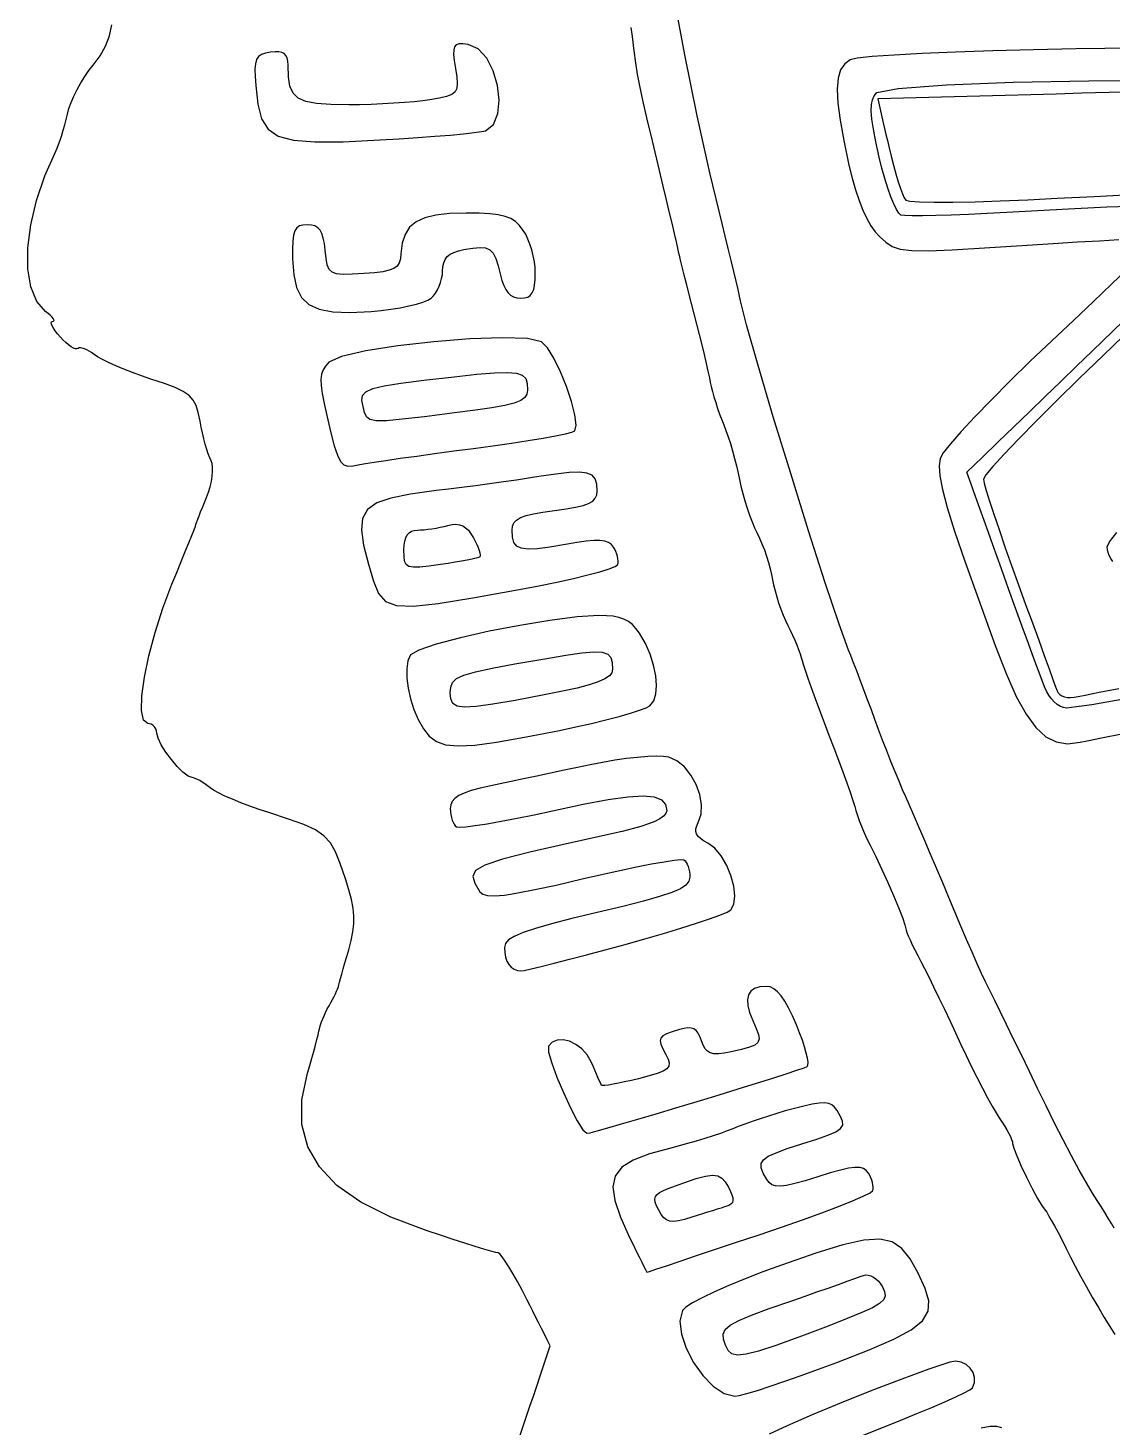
# Model space of a CAD drawing. Extents: x 7 to 348, y 3 to 340.
# Drawn here: x 10 to 49.6, y 94 to 145 of the extents above; entities that cross this region are included whole.
import ezdxf

# ---------------------------------------------------------------- set-up
doc = ezdxf.new("R2010")
doc.units = 0
doc.layers.get('0').update_dxf_attribs({"linetype": 'CONTINUOUS'})

msp = doc.modelspace()

# ---------------------------------------------------------------- linework, layer by layer
at = {"color": 7}
for points in [[(49.638241, 101.245089), (49.543022, 101.417552), (49.430559, 101.60983), (49.303996, 101.816397), (49.166489, 102.031724), (49.021182, 102.250274), (48.847194, 102.524673), (48.627487, 102.900057), (48.370973, 103.359675), (48.086563, 103.886773), (47.783174, 104.464595), (47.469713, 105.076391), (47.155097, 105.705405), (46.848234, 106.334887), (46.54852, 106.957165), (46.254388, 107.565531), (45.973311, 108.144683), (45.712769, 108.679316), (45.480238, 109.154121), (45.283193, 109.553796), (45.129111, 109.863032), (45.025468, 110.066526), (44.930018, 110.260099), (44.799417, 110.540902), (44.639498, 110.895621), (44.456088, 111.310948), (44.255015, 111.773569), (44.042113, 112.270173), (43.823207, 112.787447), (43.604132, 113.312081), (43.382049, 113.845354), (43.154524, 114.387393), (42.927992, 114.923147), (42.708889, 115.437567), (42.503649, 115.915609), (42.318703, 116.342222), (42.160486, 116.702357), (42.035434, 116.98097), (41.919361, 117.242302), (41.786881, 117.55291), (41.642625, 117.901223), (41.491219, 118.275664), (41.337295, 118.664657), (41.185482, 119.056627), (41.040411, 119.439998), (40.906708, 119.803192), (40.776387, 120.160627), (40.641008, 120.527487), (40.504516, 120.893357), (40.370864, 121.247817), (40.244003, 121.580447), (40.12788, 121.880833), (40.026446, 122.138553), (39.943653, 122.343192), (39.59978, 123.282693), (39.092835, 124.798771), (38.48308, 126.696572), (37.830771, 128.78124), (37.196166, 130.857924), (36.639528, 132.73177), (36.221117, 134.207922), (36.001187, 135.091528), (35.966631, 135.256578), (35.912185, 135.498053), (35.84063, 135.804413), (35.754745, 136.164114), (35.65731, 136.565617), (35.551104, 136.997381), (35.438907, 137.447861), (35.323498, 137.905515), (34.87753, 139.761807), (34.420838, 141.843475), (33.968272, 144.069274), (33.534683, 146.357955)], [(27.77465, 93.133799), (28.063576, 94.010494), (28.186639, 94.378264), (28.309702, 94.74603), (28.432765, 95.1138), (28.555828, 95.481566), (28.678891, 95.849336), (28.801954, 96.217102), (28.925017, 96.584872), (29.04808, 96.952638), (28.941606, 97.163723), (28.835132, 97.374809), (28.728658, 97.585894), (28.622184, 97.796979), (28.51571, 98.008065), (28.409236, 98.21915), (28.302762, 98.430235), (28.196289, 98.641321), (28.021178, 98.980704), (27.850078, 99.29764), (27.687284, 99.585162), (27.537096, 99.836311), (27.403812, 100.044137), (27.291729, 100.201671), (27.205145, 100.301958), (27.14836, 100.338038), (27.059998, 100.355902), (26.882916, 100.403973), (26.627756, 100.478954), (26.305163, 100.577551), (25.925781, 100.696466), (25.500253, 100.832398), (25.039222, 100.982049), (24.553333, 101.142114), (23.223633, 101.645206), (22.127597, 102.197622), (21.260397, 102.805738), (20.617207, 103.475923), (20.193198, 104.214549), (19.983543, 105.027992), (19.983416, 105.922626), (20.187987, 106.904818), (20.267946, 107.177225), (20.344033, 107.442494), (20.414477, 107.694019), (20.477507, 107.925201), (20.531349, 108.129434), (20.574233, 108.300122), (20.604385, 108.430658), (20.620034, 108.514444), (20.634066, 108.582658), (20.659582, 108.668563), (20.695136, 108.768693), (20.739281, 108.879569), (20.79057, 108.997722), (20.847556, 109.119678), (20.908791, 109.241965), (20.97283, 109.361111), (21.036701, 109.477375), (21.097456, 109.59141), (21.153682, 109.700314), (21.203965, 109.801203), (21.246892, 109.891172), (21.28105, 109.967339), (21.305025, 110.0268), (21.317403, 110.066667), (21.330329, 110.119318), (21.35587, 110.21542), (21.392502, 110.349513), (21.438704, 110.516128), (21.492951, 110.709809), (21.553721, 110.925088), (21.61949, 111.156504), (21.688736, 111.398595), (21.781532, 111.748054), (21.844981, 112.059418), (21.878372, 112.348247), (21.880997, 112.630091), (21.852131, 112.920509), (21.791065, 113.235049), (21.697088, 113.589268), (21.569484, 113.998722), (21.382866, 114.551389), (21.210599, 114.97967), (21.022138, 115.309831), (20.786935, 115.568149), (20.474444, 115.780891), (20.054119, 115.974334), (19.495414, 116.174749), (18.767781, 116.408406), (18.418533, 116.523163), (18.075135, 116.644917), (17.746361, 116.76995), (17.440983, 116.894545), (17.167774, 117.014989), (16.935508, 117.127565), (16.752956, 117.228561), (16.628892, 117.314258), (16.535006, 117.389066), (16.438945, 117.458857), (16.343418, 117.5221), (16.251133, 117.577272), (16.164797, 117.622842), (16.08712, 117.657282), (16.02081, 117.679069), (15.968575, 117.686661), (15.823563, 117.739513), (15.636855, 117.882354), (15.427093, 118.091622), (15.212919, 118.343745), (15.012975, 118.615155), (14.845904, 118.882284), (14.730348, 119.121569), (14.684948, 119.309439), (14.676496, 119.380305), (14.655919, 119.446415), (14.624573, 119.506325), (14.583817, 119.558587), (14.535009, 119.601756), (14.479507, 119.634381), (14.41867, 119.655011), (14.353854, 119.662208), (14.193591, 119.787012), (14.123952, 120.135469), (14.138204, 120.668632), (14.229614, 121.347569), (14.391449, 122.133332), (14.616977, 122.986989), (14.899464, 123.869594), (15.23218, 124.742208), (15.409057, 125.168742), (15.574008, 125.569255), (15.723427, 125.934789), (15.853708, 126.256401), (15.961246, 126.525133), (16.042434, 126.732038), (16.093666, 126.868166), (16.111336, 126.924562), (16.118917, 126.956498), (16.141218, 127.022516), (16.176663, 127.118578), (16.223676, 127.240657), (16.28068, 127.384708), (16.346099, 127.546704), (16.418355, 127.722607), (16.495872, 127.90838), (16.569754, 128.103201), (16.629768, 128.300805), (16.67527, 128.495995), (16.705615, 128.683574), (16.720161, 128.858343), (16.71827, 129.015101), (16.699282, 129.148654), (16.662562, 129.253804), (16.614767, 129.360335), (16.562969, 129.499727), (16.508816, 129.666069), (16.453959, 129.853447), (16.400046, 130.055953), (16.348727, 130.267673), (16.301651, 130.482698), (16.260466, 130.695113), (16.195965, 131.010996), (16.118456, 131.263514), (16.011498, 131.466731), (15.858645, 131.63471), (15.643456, 131.781513), (15.349485, 131.921205), (14.960291, 132.067853), (14.45943, 132.235516), (14.125239, 132.348709), (13.795862, 132.468722), (13.479766, 132.591889), (13.185421, 132.71456), (12.921292, 132.833076), (12.695849, 132.943778), (12.517559, 133.04301), (12.39489, 133.127118), (12.302322, 133.197552), (12.210305, 133.257603), (12.121256, 133.306357), (12.037595, 133.342908), (11.96174, 133.366332), (11.896109, 133.375758), (11.843122, 133.370227), (11.805197, 133.348863), (11.765921, 133.331591), (11.709065, 133.337828), (11.637317, 133.365824), (11.553368, 133.413853), (11.459908, 133.480175), (11.359626, 133.563058), (11.255213, 133.660769), (11.149359, 133.771572), (11.051306, 133.885305), (10.969253, 133.991406), (10.904322, 134.087557), (10.857635, 134.171433), (10.830313, 134.240713), (10.82348, 134.293071), (10.838258, 134.32619), (10.875768, 134.337733), (10.913613, 134.345127), (10.92935, 134.36635), (10.924033, 134.399892), (10.898718, 134.444269), (10.854459, 134.497998), (10.79231, 134.55959), (10.713328, 134.627558), (10.618567, 134.700414), (10.295979, 135.066778), (10.082689, 135.594364), (9.976869, 136.254786), (9.976691, 137.019657), (10.080325, 137.860588), (10.285943, 138.749193), (10.591716, 139.657088), (10.995815, 140.555884), (11.044373, 140.661455), (11.0976, 140.796033), (11.153765, 140.954091), (11.211135, 141.130105), (11.267979, 141.31855), (11.322565, 141.513899), (11.373161, 141.710624), (11.418036, 141.903202), (11.473458, 142.104852), (11.554284, 142.327585), (11.656661, 142.564048), (11.77674, 142.806891), (11.910668, 143.048767), (12.054593, 143.282326), (12.204666, 143.500218), (12.357033, 143.695093), (12.614504, 144.036542), (12.813811, 144.386512), (12.956722, 144.757168), (13.045003, 145.16069)], [(31.998189, 145.061297), (32.040426, 144.737557), (32.102913, 144.215375), (32.160777, 143.776782), (32.225036, 143.367145), (32.306709, 142.931828), (32.416809, 142.4162), (32.566362, 141.765627), (32.766381, 140.925477), (33.027882, 139.841111), (33.152896, 139.32224), (33.27286, 138.821473), (33.384911, 138.350969), (33.486186, 137.922883), (33.573816, 137.549365), (33.644944, 137.242573), (33.696701, 137.014658), (33.726222, 136.877778), (33.753004, 136.755299), (33.796941, 136.568657), (33.855702, 136.327114), (33.926978, 136.039931), (34.008449, 135.716368), (34.097798, 135.365685), (34.19271, 134.997142), (34.290869, 134.62), (34.389853, 134.237736), (34.487127, 133.854509), (34.580209, 133.480612), (34.666617, 133.126333), (34.743873, 132.801961), (34.809492, 132.517789), (34.860995, 132.284106), (34.895897, 132.111202), (34.92848, 131.95782), (34.973333, 131.780094), (35.028443, 131.584387), (35.091788, 131.377066), (35.161361, 131.164497), (35.23514, 130.95305), (35.311111, 130.749088), (35.387263, 130.55898), (35.465142, 130.359793), (35.546064, 130.129813), (35.627671, 129.87723), (35.707597, 129.610239), (35.783478, 129.337026), (35.852955, 129.065785), (35.913667, 128.804704), (35.963248, 128.561976), (36.014155, 128.32014), (36.078668, 128.061613), (36.154154, 127.79441), (36.237988, 127.526542), (36.32754, 127.26602), (36.420182, 127.020856), (36.513282, 126.799063), (36.604214, 126.608651), (36.693653, 126.423414), (36.782474, 126.21645), (36.868348, 125.99473), (36.948945, 125.765227), (37.021942, 125.534914), (37.085005, 125.310762), (37.135805, 125.099744), (37.172014, 124.908829), (37.207935, 124.71847), (37.257914, 124.509045), (37.319675, 124.287407), (37.390948, 124.060424), (37.469462, 123.834954), (37.552949, 123.617855), (37.639131, 123.415989), (37.725742, 123.23622), (37.811713, 123.064597), (37.896061, 122.886092), (37.976643, 122.705927), (38.051317, 122.529321), (38.117941, 122.3615), (38.174371, 122.207683), (38.218468, 122.073094), (38.248085, 121.962957), (38.28706, 121.823206), (38.357974, 121.603753), (38.456802, 121.315765), (38.579527, 120.970418), (38.722119, 120.578883), (38.880562, 120.152335), (39.050826, 119.701945), (39.228889, 119.238889), (39.407061, 118.775282), (39.577634, 118.323315), (39.736553, 117.894272), (39.879784, 117.499438), (40.003276, 117.150094), (40.102988, 116.857526), (40.174875, 116.633015), (40.214894, 116.487846), (40.245281, 116.372905), (40.289559, 116.235031), (40.345622, 116.079431), (40.411366, 115.911314), (40.484676, 115.735887), (40.563447, 115.558361), (40.645568, 115.383945), (40.728934, 115.217846), (40.937327, 114.802706), (41.157649, 114.339424), (41.377469, 113.857024), (41.584347, 113.384522), (41.765844, 112.950935), (41.90952, 112.585283), (42.002941, 112.316582), (42.033667, 112.173848), (42.043065, 112.122864), (42.073903, 112.033849), (42.123924, 111.911714), (42.19087, 111.761372), (42.272495, 111.587734), (42.366542, 111.395716), (42.470759, 111.190224), (42.582894, 110.976176), (42.713724, 110.724806), (42.871525, 110.412355), (43.050285, 110.051235), (43.243997, 109.653857), (43.446649, 109.232632), (43.652234, 108.799971), (43.85474, 108.36829), (44.048155, 107.95), (44.240219, 107.538751), (44.438849, 107.127257), (44.638307, 106.72651), (44.832854, 106.347508), (45.016753, 106.001247), (45.184266, 105.698727), (45.329653, 105.450942), (45.447176, 105.268889), (45.546137, 105.122458), (45.638325, 104.976769), (45.72173, 104.835658), (45.794346, 104.702963), (45.854163, 104.582524), (45.899174, 104.478176), (45.927368, 104.39376), (45.936738, 104.333113), (45.977336, 104.166424), (46.088681, 103.878781), (46.250984, 103.510704), (46.444442, 103.10272), (46.649265, 102.695355), (46.845655, 102.329132), (47.013817, 102.044582), (47.133956, 101.882222), (47.178663, 101.822196), (47.250892, 101.704953), (47.346878, 101.537437), (47.462858, 101.326597), (47.59507, 101.079376), (47.739749, 100.802722), (47.893131, 100.503578), (48.051458, 100.188889), (48.224096, 99.851159), (48.418496, 99.485978), (48.628023, 99.104924), (48.846037, 98.719569), (49.0659, 98.34149), (49.280967, 97.982264), (49.484605, 97.653464), (49.670171, 97.366667)], [(26.681332, 141.295622), (26.972457, 141.530183), (27.135558, 141.921388), (27.18178, 142.413649), (27.122272, 142.951364), (26.96818, 143.478941), (26.730652, 143.940787), (26.420834, 144.281305), (26.049875, 144.444901), (25.863616, 144.465757), (25.721677, 144.463781), (25.620224, 144.431899), (25.555426, 144.362788), (25.523449, 144.249219), (25.520463, 144.083953), (25.542632, 143.859758), (25.586126, 143.569399), (25.632998, 143.25885), (25.653117, 143.020638), (25.63652, 142.842542), (25.573241, 142.712336), (25.453317, 142.617797), (25.266783, 142.546699), (25.003676, 142.48682), (24.654029, 142.425936), (24.397113, 142.38975), (24.083462, 142.355869), (23.72523, 142.325045), (23.334571, 142.298036), (22.923639, 142.275571), (22.504589, 142.258412), (22.089575, 142.247321), (21.69075, 142.243031), (21.031976, 142.251639), (20.516287, 142.287315), (20.126654, 142.361203), (19.846049, 142.484441), (19.657443, 142.668176), (19.543807, 142.923545), (19.488114, 143.26169), (19.473333, 143.693823), (19.465564, 143.837508), (19.441025, 143.954221), (19.39787, 144.045328), (19.334258, 144.112194), (19.248342, 144.15619), (19.138279, 144.178683), (19.002225, 144.180941), (18.838334, 144.164544), (18.652003, 144.130037), (18.507488, 144.079787), (18.400792, 144.004823), (18.327913, 143.896182), (18.284853, 143.744894), (18.267612, 143.54199), (18.272189, 143.278504), (18.294584, 142.945471), (18.372579, 142.26082), (18.509032, 141.736445), (18.744537, 141.354576), (19.119686, 141.097449), (19.675073, 140.947298), (20.451291, 140.886352), (21.488931, 140.896851), (22.828589, 140.96102), (23.538208, 141.003539), (24.214282, 141.048599), (24.841008, 141.094833), (25.402583, 141.140866), (25.883205, 141.185324), (26.267073, 141.226839), (26.538383, 141.264036), (26.681332, 141.295622)], [(50.345348, 144.314816), (48.259994, 144.282755), (46.69087, 144.25039), (45.20753, 144.210001), (43.843829, 144.163206), (42.633629, 144.111616), (41.610788, 144.056842), (40.809161, 144.000499), (40.262612, 143.944202), (40.004994, 143.889558), (39.801975, 143.737403), (39.655609, 143.515072), (39.565755, 143.210695), (39.532269, 142.812409), (39.555016, 142.308337), (39.633847, 141.686619), (39.768625, 140.935383), (39.959207, 140.042762), (40.074048, 139.571123), (40.196355, 139.139922), (40.325889, 138.749704), (40.462423, 138.401007), (40.60573, 138.09437), (40.75557, 137.830337), (40.911721, 137.609447), (41.073948, 137.43224), (41.303225, 137.227158), (41.535155, 137.07673), (41.831872, 136.97736), (42.255508, 136.925454), (42.868198, 136.91741), (43.732075, 136.949654), (44.909272, 137.018578), (46.461923, 137.120596), (47.411318, 137.182431), (48.29891, 137.237473), (49.10514, 137.284706), (49.810444, 137.32311)], [(50.661395, 138.544416), (49.375466, 138.505791), (47.74147, 138.428301), (45.720006, 138.31296), (45.004502, 138.272766), (44.323762, 138.239904), (43.69363, 138.214758), (43.129954, 138.197711), (42.648578, 138.189188), (42.265349, 138.18947), (41.996112, 138.199094), (41.856711, 138.21837), (41.780034, 138.282762), (41.690567, 138.421683), (41.591552, 138.626458), (41.486226, 138.888405), (41.37783, 139.19885), (41.26961, 139.549107), (41.164798, 139.930505), (41.066641, 140.334359), (40.943519, 140.894108), (40.853385, 141.35275), (40.795767, 141.723008), (40.770198, 142.0176), (40.776181, 142.24924), (40.813265, 142.43065), (40.880973, 142.574546), (40.978828, 142.693644), (41.752805, 142.844221), (43.523758, 142.969412), (45.95821, 143.064391), (48.722684, 143.124326), (51.4837, 143.144392)], [(49.960047, 142.701131), (48.461247, 142.662221), (47.530241, 142.63637), (46.599238, 142.610518), (45.668232, 142.584667), (44.737229, 142.558815), (43.806223, 142.532964), (42.87522, 142.507112), (41.944214, 142.48126), (41.013211, 142.455409), (41.062845, 142.239094), (41.112482, 142.022779), (41.162117, 141.806464), (41.211754, 141.590149), (41.261388, 141.373832), (41.311026, 141.157517), (41.36066, 140.941202), (41.410297, 140.724887), (41.49467, 140.37255), (41.582292, 140.034738), (41.670608, 139.719499), (41.757058, 139.434878), (41.839092, 139.188921), (41.914154, 138.989669), (41.979692, 138.845169), (42.033148, 138.763465), (42.186739, 138.723181), (42.539265, 138.697386), (43.068051, 138.685815), (43.750413, 138.688072), (44.563682, 138.704074), (45.485174, 138.733457), (46.492216, 138.775937), (47.562127, 138.831238), (48.907511, 138.902671), (50.045826, 138.953215)], [(24.69719, 135.186722), (24.781677, 135.269865), (24.860496, 135.372605), (24.931922, 135.490895), (24.99423, 135.620687), (25.045695, 135.757928), (25.084591, 135.898574), (25.109195, 136.038573), (25.11778, 136.173879), (25.127579, 136.338592), (25.158289, 136.48031), (25.211886, 136.601042), (25.290345, 136.702792), (25.39564, 136.78756), (25.529745, 136.857353), (25.694635, 136.914176), (25.892284, 136.960031), (26.223434, 137.016211), (26.485756, 137.03845), (26.690337, 137.019033), (26.848263, 136.950272), (26.970622, 136.824474), (27.068499, 136.633941), (27.152983, 136.370977), (27.235158, 136.027888), (27.287671, 135.825312), (27.35012, 135.651692), (27.423022, 135.506426), (27.506894, 135.388917), (27.602253, 135.298567), (27.709617, 135.234773), (27.829503, 135.196938), (27.962427, 135.184464), (28.107536, 135.194511), (28.226117, 135.22717), (28.320382, 135.286214), (28.392546, 135.375424), (28.444822, 135.498578), (28.479423, 135.659447), (28.498558, 135.861809), (28.504456, 136.109445), (28.495481, 136.308056), (28.469771, 136.518091), (28.429139, 136.733184), (28.375382, 136.946967), (28.310296, 137.153071), (28.235685, 137.345135), (28.153353, 137.516788), (28.0651, 137.661667), (27.926358, 137.839642), (27.778069, 137.981586), (27.607647, 138.091291), (27.402504, 138.172543), (27.150054, 138.229142), (26.83771, 138.264875), (26.452884, 138.283529), (25.98299, 138.288892), (25.376003, 138.271591), (24.873561, 138.21631), (24.467502, 138.117958), (24.149666, 137.971451), (23.911891, 137.771703), (23.746017, 137.513622), (23.643882, 137.192131), (23.597326, 136.802137), (23.578137, 136.618116), (23.534904, 136.47107), (23.458223, 136.356028), (23.338689, 136.268023), (23.1669, 136.202081), (22.933453, 136.153243), (22.628943, 136.116528), (22.243968, 136.086977), (21.811123, 136.061267), (21.483686, 136.053844), (21.245589, 136.07439), (21.080765, 136.132508), (20.973147, 136.237856), (20.906668, 136.400069), (20.86526, 136.628793), (20.832857, 136.933666), (20.802799, 137.178683), (20.762544, 137.380464), (20.709807, 137.542264), (20.642301, 137.667342), (20.557741, 137.758957), (20.453842, 137.820363), (20.328317, 137.854817), (20.178889, 137.865556), (20.016141, 137.855791), (19.887862, 137.820979), (19.79048, 137.752856), (19.720421, 137.643153), (19.674114, 137.483607), (19.647985, 137.265949), (19.638463, 136.981915), (19.641974, 136.623236), (19.682908, 136.040365), (19.786508, 135.574267), (19.966808, 135.215557), (20.237841, 134.95484), (20.61364, 134.782727), (21.10824, 134.689827), (21.735672, 134.666742), (22.509971, 134.704099), (22.873434, 134.738054), (23.229109, 134.7835), (23.568022, 134.838463), (23.881204, 134.900961), (24.159683, 134.969016), (24.394488, 135.040644), (24.576648, 135.113872), (24.69719, 135.186722)], [(50.116472, 136.243077), (49.543098, 135.691344), (48.883522, 135.062076), (48.153588, 134.370595), (47.369137, 133.632222), (46.580275, 132.882423), (45.837701, 132.158184), (45.158138, 131.477128), (44.55832, 130.856874), (44.054968, 130.315044), (43.66481, 129.869257), (43.404576, 129.537133), (43.290987, 129.336292), (43.252873, 129.062006), (43.275422, 128.697104), (43.369648, 128.204124), (43.54659, 127.545612), (43.81728, 126.684103), (44.192752, 125.582144), (44.684033, 124.202275), (45.302159, 122.507034), (45.698382, 121.48463), (46.069984, 120.653401), (46.428014, 120.000765), (46.783512, 119.514135), (47.147528, 119.180926), (47.531102, 118.988552), (47.945286, 118.924428), (48.40112, 118.975971), (48.658162, 119.029963), (49.175664, 119.13671), (49.922444, 119.289847)], [(47.095619, 121.002778), (47.008847, 121.230684), (46.878102, 121.58249), (46.70981, 122.040543), (46.510389, 122.58719), (46.286265, 123.20478), (46.043858, 123.875656), (45.78959, 124.582171), (45.529884, 125.306667), (45.372136, 125.747639), (45.214388, 126.188611), (45.056637, 126.629583), (44.898889, 127.070556), (44.74114, 127.511528), (44.58339, 127.9525), (44.425641, 128.393472), (44.267893, 128.834444), (44.840045, 129.386494), (45.4122, 129.93854), (45.984352, 130.490589), (46.556507, 131.042639), (47.128659, 131.594688), (47.700813, 132.146737), (48.272968, 132.698784), (48.84512, 133.250833), (49.982874, 134.35698)], [(50.717873, 134.514201), (49.247786, 133.099223), (48.369053, 132.254721), (47.549271, 131.452973), (46.806383, 130.712518), (46.158333, 130.0519), (45.623062, 129.489663), (45.218514, 129.044342), (44.962626, 128.734484), (44.873342, 128.578627), (44.899419, 128.436285), (44.974185, 128.165166), (45.092394, 127.78109), (45.248796, 127.299884), (45.43815, 126.737372), (45.655219, 126.109383), (45.894752, 125.431739), (46.151512, 124.720265), (46.41086, 124.008642), (46.657808, 123.330569), (46.886594, 122.701899), (47.091456, 122.138491), (47.266631, 121.656196), (47.406362, 121.270872), (47.504881, 120.998372), (47.556426, 120.854557), (47.595426, 120.780384), (47.654566, 120.718814), (47.731914, 120.670379), (47.825544, 120.635607), (47.933531, 120.615033), (48.053947, 120.609162), (48.184864, 120.61856), (48.324355, 120.643735), (48.58775, 120.699251), (49.093653, 120.800551), (49.812389, 120.941877)], [(26.246667, 129.703325), (26.958915, 129.798849), (27.630325, 129.895213), (28.245706, 129.989797), (28.789864, 130.079967), (29.247609, 130.163099), (29.603754, 130.236561), (29.843101, 130.29773), (29.950461, 130.343978), (30.001362, 130.555915), (29.953672, 130.93207), (29.827728, 131.418053), (29.64386, 131.959494), (29.422403, 132.50201), (29.183691, 132.991219), (28.948061, 133.372747), (28.735844, 133.592212), (28.22103, 133.709929), (27.301069, 133.740946), (26.113303, 133.698457), (24.795076, 133.595663), (23.483733, 133.445761), (22.316618, 133.261949), (21.431073, 133.057429), (20.964444, 132.845395), (20.842133, 132.708805), (20.753063, 132.568442), (20.69671, 132.411081), (20.672546, 132.223504), (20.680044, 131.992491), (20.71868, 131.704819), (20.787927, 131.347272), (20.887258, 130.906627), (21.038714, 130.270707), (21.163555, 129.791827), (21.275129, 129.450225), (21.386784, 129.226149), (21.511869, 129.099841), (21.663732, 129.05155), (21.855721, 129.061512), (22.101185, 129.109978), (22.297271, 129.146721), (22.619391, 129.199025), (23.050543, 129.264455), (23.573723, 129.340579), (24.171928, 129.424961), (24.828156, 129.515167), (25.525403, 129.608766), (26.246667, 129.703325)], [(22.213474, 131.23451), (22.170635, 131.454508), (22.192956, 131.628885), (22.313397, 131.768379), (22.564923, 131.883726), (22.980494, 131.985662), (23.593075, 132.084922), (24.435627, 132.192243), (25.541112, 132.318362), (26.370032, 132.406847), (27.008761, 132.461491), (27.481855, 132.477804), (27.813868, 132.451246), (28.029356, 132.377332), (28.152875, 132.251554), (28.208978, 132.069403), (28.222223, 131.826375), (28.199786, 131.680489), (28.121506, 131.556893), (27.970926, 131.450461), (27.731592, 131.356066), (27.387047, 131.268586), (26.920837, 131.182892), (26.316507, 131.093862), (25.5576, 130.996365), (24.454595, 130.860521), (23.63947, 130.765431), (23.06614, 130.714377), (22.688522, 130.710652), (22.460531, 130.757518), (22.336082, 130.858266), (22.269092, 131.016177), (22.213474, 131.23451)], [(27.920567, 124.558958), (28.627062, 124.691244), (29.28953, 124.825308), (29.893229, 124.957453), (30.423423, 125.083982), (30.865366, 125.201203), (31.204323, 125.305414), (31.425552, 125.392922), (31.514313, 125.460035), (31.526647, 125.521878), (31.528904, 125.594296), (31.521567, 125.674645), (31.505311, 125.760288), (31.480757, 125.848593), (31.44853, 125.936917), (31.409248, 126.022625), (31.363531, 126.103078), (31.283752, 126.199877), (31.178263, 126.271683), (31.039929, 126.318888), (30.86161, 126.341889), (30.636173, 126.341042), (30.356483, 126.316799), (30.015397, 126.269521), (29.605788, 126.199604), (29.033543, 126.101797), (28.583563, 126.042824), (28.241681, 126.026426), (27.993731, 126.056353), (27.825543, 126.136341), (27.72295, 126.270134), (27.671784, 126.461475), (27.657778, 126.714126), (27.672851, 126.861477), (27.723317, 126.985175), (27.817043, 127.088883), (27.961899, 127.176259), (28.165754, 127.250952), (28.436477, 127.316628), (28.781937, 127.376939), (29.21, 127.435545), (29.633828, 127.493703), (29.977298, 127.553858), (30.24776, 127.619365), (30.452565, 127.693587), (30.599067, 127.779876), (30.694608, 127.881594), (30.746545, 128.002101), (30.762208, 128.144753), (30.74663, 128.396805), (30.689748, 128.588169), (30.576359, 128.722614), (30.391247, 128.803902), (30.119205, 128.835802), (29.74502, 128.822086), (29.253482, 128.766505), (28.629382, 128.672833), (28.250191, 128.613862), (27.814705, 128.549233), (27.338298, 128.481046), (26.836347, 128.411407), (26.324227, 128.342415), (25.817315, 128.276172), (25.330985, 128.21478), (24.880614, 128.160343), (23.948486, 128.035233), (23.233345, 127.892212), (22.715836, 127.710226), (22.376606, 127.468229), (22.196301, 127.145169), (22.155567, 126.719999), (22.235052, 126.171666), (22.4154, 125.479124), (22.597348, 124.86055), (22.780291, 124.409858), (23.036045, 124.11504), (23.436427, 123.964096), (24.053252, 123.945018), (24.958337, 124.045805), (26.223499, 124.254455), (27.920567, 124.558958)], [(23.706667, 125.99493), (23.713908, 126.169259), (23.735908, 126.318541), (23.773071, 126.443365), (23.825804, 126.544338), (23.894512, 126.622051), (23.979602, 126.677107), (24.081481, 126.710101), (24.200554, 126.721616), (24.312233, 126.725765), (24.44052, 126.736094), (24.580885, 126.751898), (24.728796, 126.772501), (24.879722, 126.797223), (25.029131, 126.825389), (25.172494, 126.856307), (25.305279, 126.889296), (25.46289, 126.922239), (25.605246, 126.931468), (25.734245, 126.916087), (25.851787, 126.875167), (25.95977, 126.807804), (26.060095, 126.713084), (26.154661, 126.590098), (26.245366, 126.437932), (26.3096, 126.312701), (26.365838, 126.192684), (26.413113, 126.080737), (26.450459, 125.97971), (26.476906, 125.892464), (26.491488, 125.821852), (26.493238, 125.770725), (26.481193, 125.741941), (26.435066, 125.721734), (26.339141, 125.695205), (26.1993, 125.663494), (26.021426, 125.62772), (25.811398, 125.58901), (25.5751, 125.5485), (25.318412, 125.507313), (25.047216, 125.466579), (24.616092, 125.406294), (24.288906, 125.370816), (24.051339, 125.365792), (23.889073, 125.396854), (23.787791, 125.46965), (23.733173, 125.589823), (23.710903, 125.763014), (23.706667, 125.99493)], [(49.589478, 125.569548), (49.522233, 125.68117), (49.466689, 125.794838), (49.424711, 125.907137), (49.398154, 126.014652), (49.388897, 126.113966), (49.478669, 126.295497), (49.735963, 126.638645)], [(29.38237, 119.409913), (29.979058, 119.535572), (30.550595, 119.664917), (31.083408, 119.794251), (31.563922, 119.919874), (31.978566, 120.038089), (32.313767, 120.145203), (32.555953, 120.237512), (32.69155, 120.311325), (32.828597, 120.489054), (32.908215, 120.741003), (32.932627, 121.052034), (32.904024, 121.407007), (32.824632, 121.79079), (32.696664, 122.188238), (32.522329, 122.584216), (32.303844, 122.963582), (32.180589, 123.132319), (32.049026, 123.271616), (31.904531, 123.383463), (31.742482, 123.46986), (31.558255, 123.532793), (31.347229, 123.574262), (31.104778, 123.596248), (30.826284, 123.600763), (30.030626, 123.549616), (29.038378, 123.424532), (27.93866, 123.244127), (26.820591, 123.027017), (25.773293, 122.791815), (24.885887, 122.557142), (24.247493, 122.341609), (23.947231, 122.163834), (23.852317, 121.943636), (23.807251, 121.657381), (23.80917, 121.32137), (23.855186, 120.951896), (23.942434, 120.565257), (24.068043, 120.177746), (24.229139, 119.805659), (24.422852, 119.465296), (24.634126, 119.197447), (24.891094, 119.004941), (25.22929, 118.887384), (25.684249, 118.844376), (26.291504, 118.875519), (27.086589, 118.980421), (28.10504, 119.158679), (29.38237, 119.409913)], [(25.4, 120.785735), (25.41342, 120.993541), (25.476833, 121.16133), (25.624966, 121.301589), (25.892543, 121.426803), (26.314292, 121.549462), (26.924938, 121.68205), (27.759208, 121.837058), (28.851828, 122.026968), (29.616255, 122.154055), (30.205507, 122.238166), (30.642158, 122.275823), (30.94879, 122.263546), (31.147977, 122.197853), (31.262302, 122.075262), (31.314338, 121.892291), (31.326671, 121.645466), (31.298618, 121.517481), (31.208208, 121.399517), (31.046097, 121.288048), (30.80294, 121.17955), (30.46939, 121.070494), (30.036097, 120.957357), (29.493711, 120.836608), (28.832888, 120.704723), (27.771451, 120.504895), (26.953583, 120.363573), (26.347831, 120.281491), (25.922744, 120.259393), (25.64687, 120.298029), (25.488758, 120.398136), (25.416955, 120.560457), (25.4, 120.785735)], [(50.606994, 120.659203), (48.822088, 120.344881), (47.903263, 120.226503), (47.793018, 120.241658), (47.680019, 120.285406), (47.566967, 120.35514), (47.45657, 120.448259), (47.351532, 120.562167), (47.254564, 120.694261), (47.168364, 120.841942), (47.095619, 121.002778)], [(31.781942, 111.600375), (32.505311, 111.80097), (33.191537, 111.999494), (33.824788, 112.190787), (34.389229, 112.369693), (34.869027, 112.531048), (35.24835, 112.669698), (35.511365, 112.780482), (35.642237, 112.858237), (35.760017, 113.073499), (35.793784, 113.373289), (35.753703, 113.728139), (35.649936, 114.108574), (35.492645, 114.485129), (35.291993, 114.828331), (35.058144, 115.108716), (34.801262, 115.296806), (34.652483, 115.378357), (34.535485, 115.459739), (34.449439, 115.542746), (34.393511, 115.629165), (34.366869, 115.720797), (34.368562, 115.819434), (34.398001, 115.926867), (34.454231, 116.044893), (34.558594, 116.347548), (34.573805, 116.695375), (34.510308, 117.065208), (34.378542, 117.433892), (34.188939, 117.778268), (33.951943, 118.075171), (33.677987, 118.301445), (33.377511, 118.433929), (33.190036, 118.460655), (32.930321, 118.46757), (32.610115, 118.455801), (32.241165, 118.426512), (31.835223, 118.380829), (31.404038, 118.319883), (30.959357, 118.244818), (30.512933, 118.156767), (30.050856, 118.058678), (29.561322, 117.954846), (29.05922, 117.84842), (28.55945, 117.742558), (28.0769, 117.64041), (27.62647, 117.545138), (27.223051, 117.459887), (26.88154, 117.387819), (26.489499, 117.299235), (26.167518, 117.212268), (25.910116, 117.123822), (25.711808, 117.030802), (25.567112, 116.930111), (25.470547, 116.81865), (25.416628, 116.693323), (25.399872, 116.551038), (25.404444, 116.442874), (25.417545, 116.336501), (25.438257, 116.234645), (25.465661, 116.140021), (25.498838, 116.055349), (25.536871, 115.983348), (25.57884, 115.926735), (25.623827, 115.888228), (25.735746, 115.875246), (25.969544, 115.891756), (26.310853, 115.935373), (26.745302, 116.003677), (27.258524, 116.094262), (27.836148, 116.204718), (28.463807, 116.332635), (29.127131, 116.475606), (30.24722, 116.713488), (31.161716, 116.883262), (31.887955, 116.984904), (32.443278, 117.018395), (32.845016, 116.983716), (33.110508, 116.880843), (33.257089, 116.709752), (33.302097, 116.470427), (33.27396, 116.378132), (33.191105, 116.28343), (33.055943, 116.187415), (32.870868, 116.091188), (32.638274, 115.995845), (32.360559, 115.902489), (32.040113, 115.812214), (31.679331, 115.726123), (29.748389, 115.299764), (28.309934, 114.970044), (27.300788, 114.710094), (26.657779, 114.493054), (26.317733, 114.292055), (26.217478, 114.080239), (26.293838, 113.830741), (26.483641, 113.516692), (26.582389, 113.428585), (26.754199, 113.37844), (27.015019, 113.36828), (27.3808, 113.400098), (27.867489, 113.475914), (28.491038, 113.597746), (29.267392, 113.767608), (30.212504, 113.987512), (30.920114, 114.15165), (31.588848, 114.299461), (32.203457, 114.428089), (32.748691, 114.534685), (33.209297, 114.616388), (33.570028, 114.670346), (33.815629, 114.693714), (33.930849, 114.683611), (33.974625, 114.646349), (34.015465, 114.59186), (34.052476, 114.522747), (34.084759, 114.441613), (34.111429, 114.35106), (34.13158, 114.25369), (34.144336, 114.15211), (34.148795, 114.048921), (34.116311, 113.903043), (34.007182, 113.766129), (33.803894, 113.631506), (33.488937, 113.492506), (33.044795, 113.342465), (32.453955, 113.174709), (31.698903, 112.982575), (30.762129, 112.759391), (29.842962, 112.540136), (29.096176, 112.349664), (28.506414, 112.182216), (28.058319, 112.032031), (27.736533, 111.893342), (27.5257, 111.760392), (27.410462, 111.627412), (27.375556, 111.488632), (27.386542, 111.302772), (27.418629, 111.135685), (27.47051, 110.989226), (27.540876, 110.865243), (27.62842, 110.765587), (27.731835, 110.692113), (27.849814, 110.64667), (27.981049, 110.63112), (28.099989, 110.650903), (28.35187, 110.707602), (28.721107, 110.797238), (29.192105, 110.915839), (29.749276, 111.059431), (30.377035, 111.224037), (31.059787, 111.405678), (31.781942, 111.600375)], [(34.41398, 105.866339), (35.186724, 106.10206), (35.91527, 106.326449), (36.583123, 106.53428), (37.173795, 106.720315), (37.670794, 106.879328), (38.057627, 107.006085), (38.317799, 107.095352), (38.434826, 107.141899), (38.461806, 107.193419), (38.464064, 107.296941), (38.442954, 107.446231), (38.400177, 107.635057), (38.337346, 107.857191), (38.256063, 108.106399), (38.157929, 108.376452), (38.044546, 108.661118), (37.898095, 108.994877), (37.755235, 109.282413), (37.615546, 109.524258), (37.478617, 109.720939), (37.34404, 109.872992), (37.211395, 109.980942), (37.080275, 110.045325), (36.950263, 110.066661), (36.705664, 110.047526), (36.513318, 109.989885), (36.373094, 109.893405), (36.284854, 109.757749), (36.248467, 109.582579), (36.263792, 109.36756), (36.330701, 109.112352), (36.449051, 108.81662), (36.574513, 108.532651), (36.652962, 108.313883), (36.675822, 108.148052), (36.634465, 108.022895), (36.520312, 107.926144), (36.324769, 107.845535), (36.039239, 107.768802), (35.655126, 107.683684), (35.399845, 107.634428), (35.192067, 107.608717), (35.025203, 107.608982), (34.892666, 107.637682), (34.787868, 107.69727), (34.70422, 107.790194), (34.635138, 107.918908), (34.574031, 108.085859), (34.517508, 108.239337), (34.454033, 108.360664), (34.380859, 108.451224), (34.295247, 108.51241), (34.194445, 108.545607), (34.075714, 108.552211), (33.936311, 108.533613), (33.773488, 108.491192), (33.499597, 108.404987), (33.29708, 108.330938), (33.160431, 108.259053), (33.084141, 108.179348), (33.062692, 108.081834), (33.090604, 107.956528), (33.162353, 107.793437), (33.272434, 107.582581), (33.354566, 107.412595), (33.394026, 107.274196), (33.382568, 107.160094), (33.311959, 107.063001), (33.173958, 106.975636), (32.960321, 106.89071), (32.662811, 106.800938), (32.273189, 106.699036), (32.01158, 106.635115), (31.765565, 106.57877), (31.540664, 106.530995), (31.342406, 106.492791), (31.176313, 106.465161), (31.04791, 106.449103), (30.962721, 106.445603), (30.926272, 106.45565), (30.909508, 106.488216), (30.88071, 106.549221), (30.841456, 106.635135), (30.793317, 106.742439), (30.737864, 106.867604), (30.676667, 107.007107), (30.611298, 107.157421), (30.543328, 107.315025), (30.398187, 107.569528), (30.207847, 107.782693), (29.987799, 107.948913), (29.753537, 108.062576), (29.520557, 108.118072), (29.304355, 108.109803), (29.120425, 108.032138), (28.984262, 107.879478), (28.990499, 107.665935), (29.102459, 107.27007), (29.291435, 106.756852), (29.528728, 106.191253), (29.785626, 105.638247), (30.033428, 105.162802), (30.243436, 104.829887), (30.38694, 104.704478), (30.505236, 104.728185), (30.766594, 104.79615), (31.1545, 104.903603), (31.652436, 105.045778), (32.24388, 105.217905), (32.912321, 105.415224), (33.641236, 105.632964), (34.41398, 105.866339)], [(36.67429, 101.001108), (37.495043, 101.279108), (38.263912, 101.54854), (38.963843, 101.802779), (39.577778, 102.035215), (40.088665, 102.239225), (40.479449, 102.408194), (40.733071, 102.535505), (40.832481, 102.614538), (40.84377, 102.673593), (40.844899, 102.743641), (40.836376, 102.822081), (40.818935, 102.906308), (40.793252, 102.993726), (40.759947, 103.081726), (40.719685, 103.167708), (40.673124, 103.249067), (40.591286, 103.350503), (40.487383, 103.419814), (40.351134, 103.456283), (40.172259, 103.459218), (39.940473, 103.427877), (39.645491, 103.361563), (39.277033, 103.259565), (38.824817, 103.121169), (38.353833, 102.976367), (37.976903, 102.870835), (37.680931, 102.803895), (37.452819, 102.774871), (37.279473, 102.783084), (37.147794, 102.827847), (37.044681, 102.908489), (36.957042, 103.024328), (36.822236, 103.25485), (36.748949, 103.442688), (36.748666, 103.599358), (36.832707, 103.736377), (37.012553, 103.865257), (37.299638, 103.99752), (37.705386, 104.144676), (38.24123, 104.318246), (38.784347, 104.49249), (39.191856, 104.635661), (39.476847, 104.760279), (39.652406, 104.878863), (39.731623, 105.003927), (39.727587, 105.147988), (39.653391, 105.323564), (39.522118, 105.543175), (39.435746, 105.660023), (39.337844, 105.744747), (39.217823, 105.797717), (39.065098, 105.819307), (38.869089, 105.809881), (38.61921, 105.769791), (38.304876, 105.699419), (37.915503, 105.599134), (37.628014, 105.519443), (37.325941, 105.430625), (37.018316, 105.33566), (36.71417, 105.237528), (36.422542, 105.139205), (36.152458, 105.04367), (35.912958, 104.953903), (35.713072, 104.872883), (35.512039, 104.79228), (35.269255, 104.703713), (34.993981, 104.610075), (34.69548, 104.514258), (34.383018, 104.419157), (34.065856, 104.327672), (33.753261, 104.242692), (33.454495, 104.167116), (32.674114, 103.954143), (32.081828, 103.726471), (31.668164, 103.46357), (31.423644, 103.14491), (31.338791, 102.749957), (31.404128, 102.258182), (31.610179, 101.64905), (31.947468, 100.902033), (32.072442, 100.645592), (32.189598, 100.406722), (32.296329, 100.190627), (32.390029, 100.002509), (32.4681, 99.847569), (32.527931, 99.731009), (32.566923, 99.658029), (32.582474, 99.633842), (32.668574, 99.663436), (32.909784, 99.744623), (33.289313, 99.871795), (33.790388, 100.039345), (34.396214, 100.241667), (35.090018, 100.473146), (35.855013, 100.728182), (36.67429, 101.001108)], [(33.01039, 101.90018), (32.933067, 102.057584), (32.886334, 102.189235), (32.872223, 102.299694), (32.89274, 102.393524), (32.949899, 102.475295), (33.045722, 102.549568), (33.18223, 102.620902), (33.361441, 102.693871), (33.92816, 102.901725), (34.372954, 103.051), (34.714998, 103.14209), (34.973463, 103.175376), (35.167525, 103.151246), (35.316352, 103.070093), (35.439119, 102.932301), (35.555002, 102.738261), (35.632568, 102.584117), (35.686433, 102.454004), (35.716416, 102.345535), (35.722343, 102.256311), (35.703998, 102.183938), (35.661227, 102.126026), (35.593836, 102.080176), (35.501639, 102.044), (35.409643, 102.015533), (35.287701, 101.977464), (35.141061, 101.931445), (34.974976, 101.87914), (34.794698, 101.822199), (34.605476, 101.762283), (34.412566, 101.701044), (34.221217, 101.640143), (33.95222, 101.559236), (33.733748, 101.507098), (33.557354, 101.485536), (33.414569, 101.496402), (33.296942, 101.541476), (33.196014, 101.622586), (33.103323, 101.741549), (33.01039, 101.90018)], [(39.511111, 96.339705), (40.69382, 96.799417), (41.59368, 97.188026), (42.236328, 97.533573), (42.647402, 97.864109), (42.852535, 98.207672), (42.87737, 98.592307), (42.747531, 99.046061), (42.488657, 99.596976), (42.190966, 100.121218), (41.886728, 100.501106), (41.532604, 100.739217), (41.085259, 100.838116), (40.501358, 100.800374), (39.737569, 100.628563), (38.750553, 100.325253), (37.496973, 99.89301), (36.815104, 99.644132), (36.169284, 99.393829), (35.574337, 99.148872), (35.045091, 98.916038), (34.596375, 98.702103), (34.243021, 98.513835), (33.999853, 98.358012), (33.881701, 98.241409), (33.786908, 97.853582), (33.839223, 97.37979), (34.012742, 96.862499), (34.281562, 96.344176), (34.619785, 95.867282), (35.001505, 95.474285), (35.400824, 95.20765), (35.791834, 95.10984), (35.95324, 95.135127), (36.23187, 95.207198), (36.612469, 95.321013), (37.079786, 95.471525), (37.618566, 95.653693), (38.213552, 95.862476), (38.849486, 96.092828), (39.511111, 96.339705)], [(35.447887, 96.969532), (35.376175, 97.19082), (35.364886, 97.37552), (35.437913, 97.539545), (35.619114, 97.698814), (35.932358, 97.869245), (36.401516, 98.06675), (37.050458, 98.307248), (37.903054, 98.606655), (38.353278, 98.763274), (38.788566, 98.915248), (39.198296, 99.058826), (39.571854, 99.190265), (39.898616, 99.305821), (40.167969, 99.401749), (40.369292, 99.474299), (40.491966, 99.519734), (40.575842, 99.538079), (40.665976, 99.532999), (40.759538, 99.506188), (40.853713, 99.459336), (40.945672, 99.394148), (41.032597, 99.312324), (41.111667, 99.215567), (41.180055, 99.105568), (41.260197, 98.928465), (41.281646, 98.776062), (41.226881, 98.635685), (41.078393, 98.494655), (40.818664, 98.340308), (40.430176, 98.159962), (39.895419, 97.940952), (39.196876, 97.670597), (38.123995, 97.264866), (37.289305, 96.962279), (36.660032, 96.756705), (36.203405, 96.642019), (35.886647, 96.612086), (35.67699, 96.660784), (35.541658, 96.781981), (35.447887, 96.969532)], [(40.207506, 93.574588), (41.218191, 93.985399), (41.847191, 94.235095), (42.439054, 94.476229), (42.980463, 94.702935), (43.458102, 94.909352), (43.85866, 95.089616), (44.168814, 95.237864), (44.375256, 95.348236), (44.464664, 95.414866), (44.541875, 95.60575), (44.54862, 95.797127), (44.494399, 95.978218), (44.388679, 96.138241), (44.240944, 96.266418), (44.060674, 96.351965), (43.857347, 96.384107), (43.640446, 96.352064), (42.869801, 96.09398), (41.891176, 95.73527), (40.795123, 95.312811), (39.672201, 94.863483), (38.612956, 94.424156), (37.707943, 94.031712), (37.047718, 93.723023)], [(45.543735, 93.958495), (45.363979, 94.009735), (45.118844, 94.005756), (44.785528, 93.940808)]]:
    msp.add_lwpolyline(points, dxfattribs=at)

doc.saveas('drawing.dxf')
